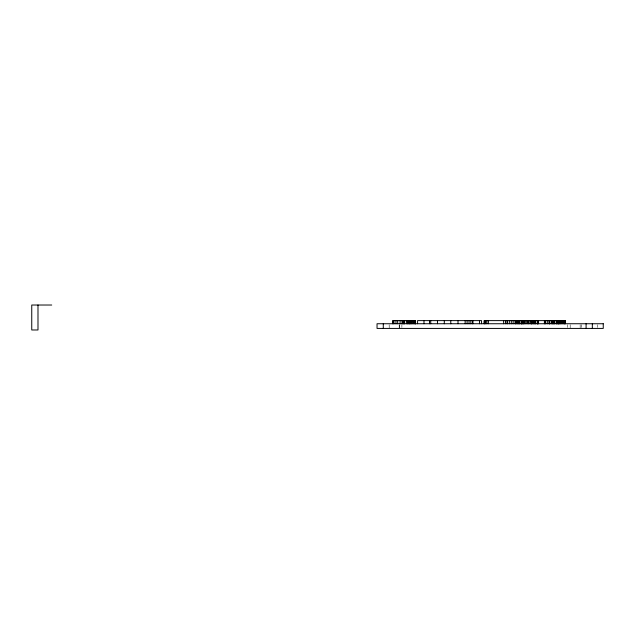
<?xml version="1.0" encoding="UTF-8"?>
<svg xmlns="http://www.w3.org/2000/svg" width="635" height="635" viewBox="0 0 635 635"><rect width="100%" height="100%" fill="white"/><g stroke="black" fill="none" stroke-linecap="round" stroke-linejoin="round"><path stroke-width="0.48" stroke-dasharray="3.17 2.38" d="M597.321 324.675L597.321 327.485M581.406 324.675L581.406 327.485M580.152 324.675L580.16 328.422M570.182 324.675L570.182 328.422M567.245 324.675L567.245 327.485M401.884 324.675L401.884 327.485M399.24 324.675L399.24 328.422M399.193 324.675L399.193 328.422M389.168 324.675L389.207 328.422"/><path stroke-width="0.95" d="M51.721 305.022L31.75 305.022L31.75 329.978L37.989 329.978L37.989 305.022M592.328 323.739L592.328 328.422M586.089 323.739L586.089 328.422M565.118 323.739L565.118 320.619L484.164 320.619L484.164 323.739M565.071 323.739L564.983 320.619L564.92 323.739M564.761 320.619L564.761 323.739M564.174 320.619L564.174 323.739M563.412 320.619L563.412 323.739M562.515 320.619L562.515 323.739M561.515 320.619L561.515 323.739M560.832 320.619L560.832 323.739M560.213 320.619L560.213 323.739M559.657 320.619L559.657 323.739M559.173 320.619L559.173 323.739M558.776 320.619L558.776 323.739M558.236 320.619L558.268 323.739M557.205 320.619L557.205 323.739M557.078 320.619L557.078 323.739M556.982 320.619L556.982 323.739M556.689 320.619L556.689 323.739M556.141 320.619L556.141 323.739M554.411 320.619L554.411 323.739M554.204 320.619L554.204 323.739M553.966 320.619L553.966 323.739M553.474 320.619L553.474 323.739M553.006 320.619L553.006 323.739M552.656 320.619L552.656 323.739M552.172 320.619L552.172 323.739M551.561 320.619L551.561 323.739M549.759 320.619L549.759 323.739M549.624 320.619L549.624 323.739M549.402 320.619L549.402 323.739M549.196 320.619L549.196 323.739M547.703 320.619L547.703 323.739M545.767 320.619L545.767 323.739M545.235 320.619L545.235 323.739M544.727 320.619L544.727 323.739M544.393 320.619L544.393 323.739M538.551 320.619L538.551 323.739M537.845 320.619L537.845 323.739M537.551 320.619L537.551 323.739M537.432 320.619L537.432 323.739M537.266 320.619L537.266 323.739M535.551 320.619L535.551 323.739M535.408 320.619L535.408 323.739M534.956 320.619L534.956 323.739M534.432 320.619L534.432 323.739M533.884 320.619L533.884 323.739M533.321 320.619L533.321 323.739M532.511 320.619L532.511 323.739M531.852 320.619L531.852 323.739M531.638 320.619L531.638 323.739M531.439 320.619L531.424 323.739M531.281 320.619L531.281 323.739M530.82 320.619L530.82 323.739M529.066 320.619L529.066 323.739M528.59 320.619L528.59 323.739M527.907 320.619L527.907 323.739M526.939 320.619L526.939 323.739M525.732 320.619L525.732 323.739M524.399 320.619L524.399 323.739M523.875 320.619L523.875 323.739M523.438 320.619L523.438 323.739M523.105 320.619L523.105 323.739M522.859 320.619L522.859 323.739M522.716 320.619L522.684 323.739M521.922 320.619L521.859 323.739M521.756 320.619L521.756 323.739M521.462 320.619L521.462 323.739M521.343 320.619L521.343 323.739M521.176 320.619L521.176 323.739M519.462 320.619L519.462 323.739M519.319 320.619L519.319 323.739M518.866 320.619L518.866 323.739M518.343 320.619L518.343 323.739M517.795 320.619L517.795 323.739M517.231 320.619L517.231 323.739M516.422 320.619L516.422 323.739M515.771 320.619L515.771 323.739M515.334 320.619L515.334 323.739M515.191 320.619L515.191 323.739M513.128 320.619L513.128 323.739M511.278 320.619L511.278 323.739M509.326 320.619L509.326 323.739M507.397 320.619L507.397 323.739M507.04 320.619L507.04 323.739M505.476 320.619L505.476 323.739M503.642 320.619L503.642 323.739M488.386 320.619L488.386 323.739M486.87 320.619L486.87 323.739M485.688 320.619L485.688 323.739M484.838 320.619L484.838 323.739M484.33 320.619L484.33 323.739M481.544 323.739L481.544 320.619L417.576 320.619L417.576 323.739M479.52 320.619L479.52 323.739M472.948 320.619L472.948 323.739M472.456 320.619L472.456 323.739M470.86 320.619L470.86 323.739M469.035 320.619L469.035 323.739M467.098 320.619L467.098 323.739M465.145 320.619L465.145 323.739M458.01 320.619L458.01 323.739M450.779 320.619L450.779 323.739M444.302 320.619L444.302 323.739M437.467 320.619L437.467 323.739M430.728 320.619L430.728 323.739M429.474 320.619L429.474 323.739M423.989 320.619L423.989 323.739M415.544 323.739L415.592 320.619L408.742 320.619L408.797 323.739M415.393 320.619L415.457 323.739M415.234 320.619L415.234 323.739M415.155 320.619L415.155 323.739M414.647 320.619L414.647 323.739M413.885 320.619L413.885 323.739M412.988 320.619L412.988 323.739M411.988 320.619L411.988 323.739M411.305 320.619L411.305 323.739M410.686 320.619L410.686 323.739M410.131 320.619L410.131 323.739M409.646 320.619L409.646 323.739M409.202 320.619L409.25 323.739M408.972 320.619L408.948 323.739M407.67 323.739L407.67 320.619L392.755 320.619L392.755 323.739M407.479 320.619L407.543 323.739M406.606 320.619L406.606 323.739M404.67 320.619L404.67 323.739M404.408 320.619L404.408 323.739M403.947 320.619L403.947 323.739M403.439 320.619L403.439 323.739M403.066 320.619L403.066 323.739M402.622 320.619L402.622 323.739M402.034 320.619L402.034 323.739M400.098 320.619L400.098 323.739M397.677 320.619L397.677 323.739M395.962 320.619L395.962 323.739M393.93 320.619L393.93 323.739M393.097 320.619L393.097 323.739M383.278 323.739L383.278 328.422M603.25 323.739L377.039 323.739L377.039 328.422L603.25 328.422L603.25 323.739M558.498 323.739L558.498 320.619L558.475 323.739M538.012 323.739L538.012 320.619L537.948 323.739"/></g></svg>
